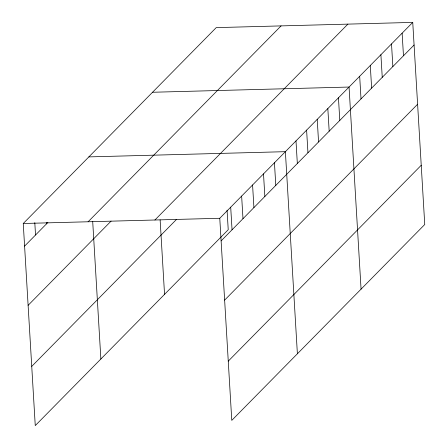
<?xml version="1.0" encoding="UTF-8"?>
<svg xmlns="http://www.w3.org/2000/svg" width="448" height="448" viewBox="0 0 448 448"><rect width="100%" height="100%" fill="white"/><g stroke="black" fill="none" stroke-linecap="round" stroke-linejoin="round"><path stroke-width="0.67" d="M227.069 210.213L228.228 229.723L35.258 425.6L23.251 223.496L216.222 27.619L412.742 22.4L424.749 224.504L231.778 420.381L219.772 218.277L412.742 22.4M24.595 246.109L47.891 222.46M88.105 221.771L281.075 25.9M28.112 305.34L111.093 221.11M154.918 219.996L347.889 24.125M31.741 366.369L176.467 219.458M221.11 240.89L414.086 45.013M224.633 300.121L417.603 104.244M228.256 361.15L421.232 165.273M152.544 92.26L349.059 87.041L361.066 289.145M88.861 156.895L285.382 151.676L297.388 353.78M23.251 223.496L219.772 218.277M402.13 33.174L403.474 55.782M391.513 43.949L392.857 66.556M380.901 54.718L382.245 77.33M370.289 65.492L371.633 88.105M359.677 76.266L361.015 98.879M338.447 97.81L339.791 120.422M327.835 108.584L329.179 131.197M317.223 119.358L318.562 141.971M306.606 130.133L307.95 152.746M295.994 140.907L297.338 163.514M274.445 162.775L275.789 185.388M263.508 173.88L264.852 196.487M252.577 184.979L253.921 207.586M241.64 196.078L242.984 218.686M230.703 207.178L232.047 229.785M160.126 219.873L164.55 294.364M92.691 221.323L100.867 359.005M46.385 222.538L46.463 223.91M34.798 222.673L35.532 235.01"/></g></svg>
